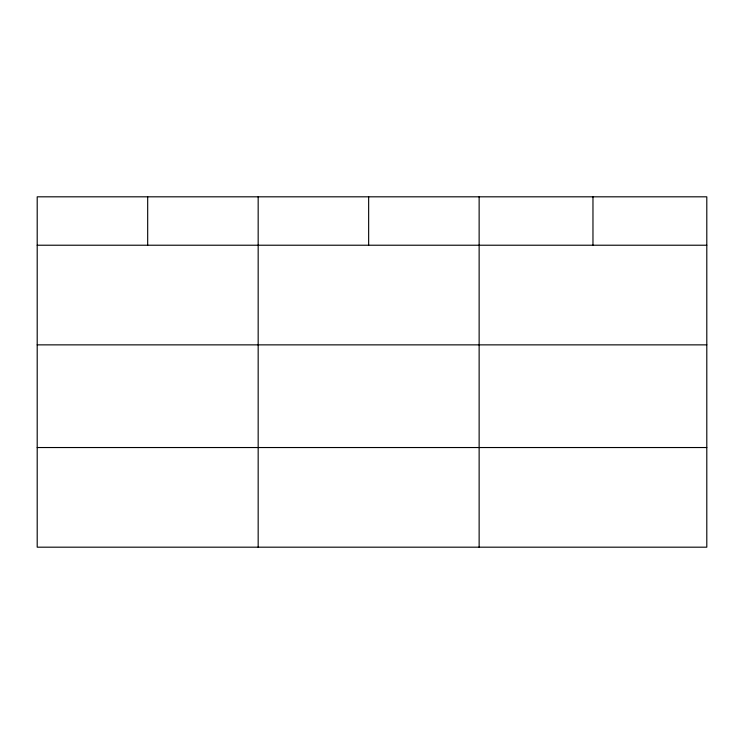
<?xml version="1.0" encoding="UTF-8"?>
<svg xmlns="http://www.w3.org/2000/svg" width="744" height="744" viewBox="0 0 744 744"><rect width="100%" height="100%" fill="white"/><g stroke="black" fill="none" stroke-linecap="round" stroke-linejoin="round"><path stroke-width="1.12" d="M706.8 344.863L706.8 196.816L37.2 196.816L37.2 547.184L706.8 547.184L706.8 344.863L37.2 344.863M37.2 245.222L706.8 245.222M37.2 447.535L706.8 447.535M592.968 196.816L592.968 245.222M479.136 196.816L479.136 547.184M368.652 196.816L368.652 245.222M258.168 196.816L258.168 547.184M147.684 196.816L147.684 245.222"/></g></svg>
